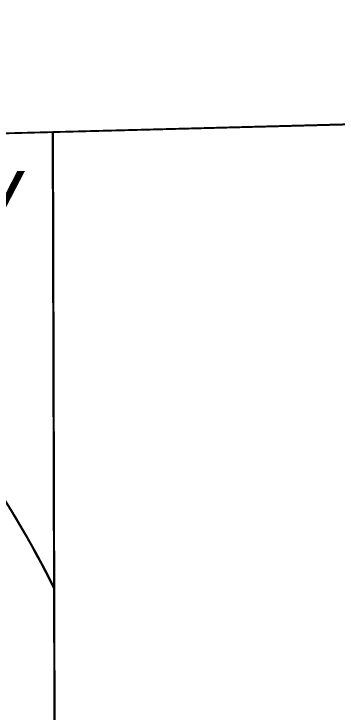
# Model space of a CAD drawing. Header units: millimetres. Extents: x 29397 to 29927, y 26123 to 26652.
# Drawn here: x 29636.049 to 29638.173, y 26380.275 to 26384.866 of the extents above; entities that cross this region are included whole.
import ezdxf

# ---------------------------------------------------------------- set-up
doc = ezdxf.new("R2010")
doc.units = ezdxf.units.MM
doc.header["$LTSCALE"] = 0.3
for name, color, linetype in [('_IndivSubPlot', 180, 'Continuous'), ('_InternalRoad', 3, 'Continuous'), ('_MortgageArea', 147, 'Continuous'), ('_Splay', 90, 'Continuous')]:
    doc.layers.add(name, color=color, linetype=linetype)
doc.styles.add('PreDCRFont', font='ARIALN.TTF')

msp = doc.modelspace()

# ---------------------------------------------------------------- linework, layer by layer
at = {"layer": '_IndivSubPlot'}
msp.add_lwpolyline([(29636.3524, 26368.1601), (29636.3132, 26381.0887), (29636.2852, 26381.1447), (29636.2567, 26381.2004), (29636.2276, 26381.2557), (29636.198, 26381.3108), (29636.1678, 26381.3656), (29636.1371, 26381.4201), (29636.1058, 26381.4743), (29636.074, 26381.5281), (29636.0417, 26381.5816)], dxfattribs=at)
at = {"layer": '_InternalRoad'}
for points in [[(29705.3825, 26397.9362), (29591.1512, 26394.8883), (29591.1512, 26445.8052), (29584.6618, 26520.1589), (29573.0031, 26515.7253), (29579.1512, 26445.2825), (29579.1512, 26394.5818), (29579.1901, 26382.0096), (29581.1362, 26382.6168), (29705.4188, 26385.9327)], [(29648.3032, 26384.4089), (29636.3041, 26384.0887), (29636.5763, 26294.2104), (29648.5763, 26294.2467)]]:
    msp.add_lwpolyline(points, close=True, dxfattribs=at)
at = {"layer": '_MortgageArea'}
msp.add_lwpolyline([(29636.3524, 26368.1601), (29636.3132, 26381.0887), (29636.2852, 26381.1447), (29636.2567, 26381.2004), (29636.2276, 26381.2557), (29636.198, 26381.3108), (29636.1678, 26381.3656), (29636.1371, 26381.4201), (29636.1058, 26381.4743), (29636.074, 26381.5281), (29636.0417, 26381.5816)], dxfattribs=at)
at = {"layer": '_Splay'}
msp.add_lwpolyline([(29636.3041, 26384.0887), (29633.3052, 26384.0087, -0.172552), (29636.3132, 26381.0887)], format="xyb", close=True, dxfattribs=at)

# ---------------------------------------------------------------- texts
at = {"layer": '_Splay', "lineweight": 30, "style": 'PreDCRFont'}
msp.add_text('SPLAY', height=0.4392, dxfattribs=at).set_placement((29634.5105, 26383.3942))

doc.saveas('drawing.dxf')
